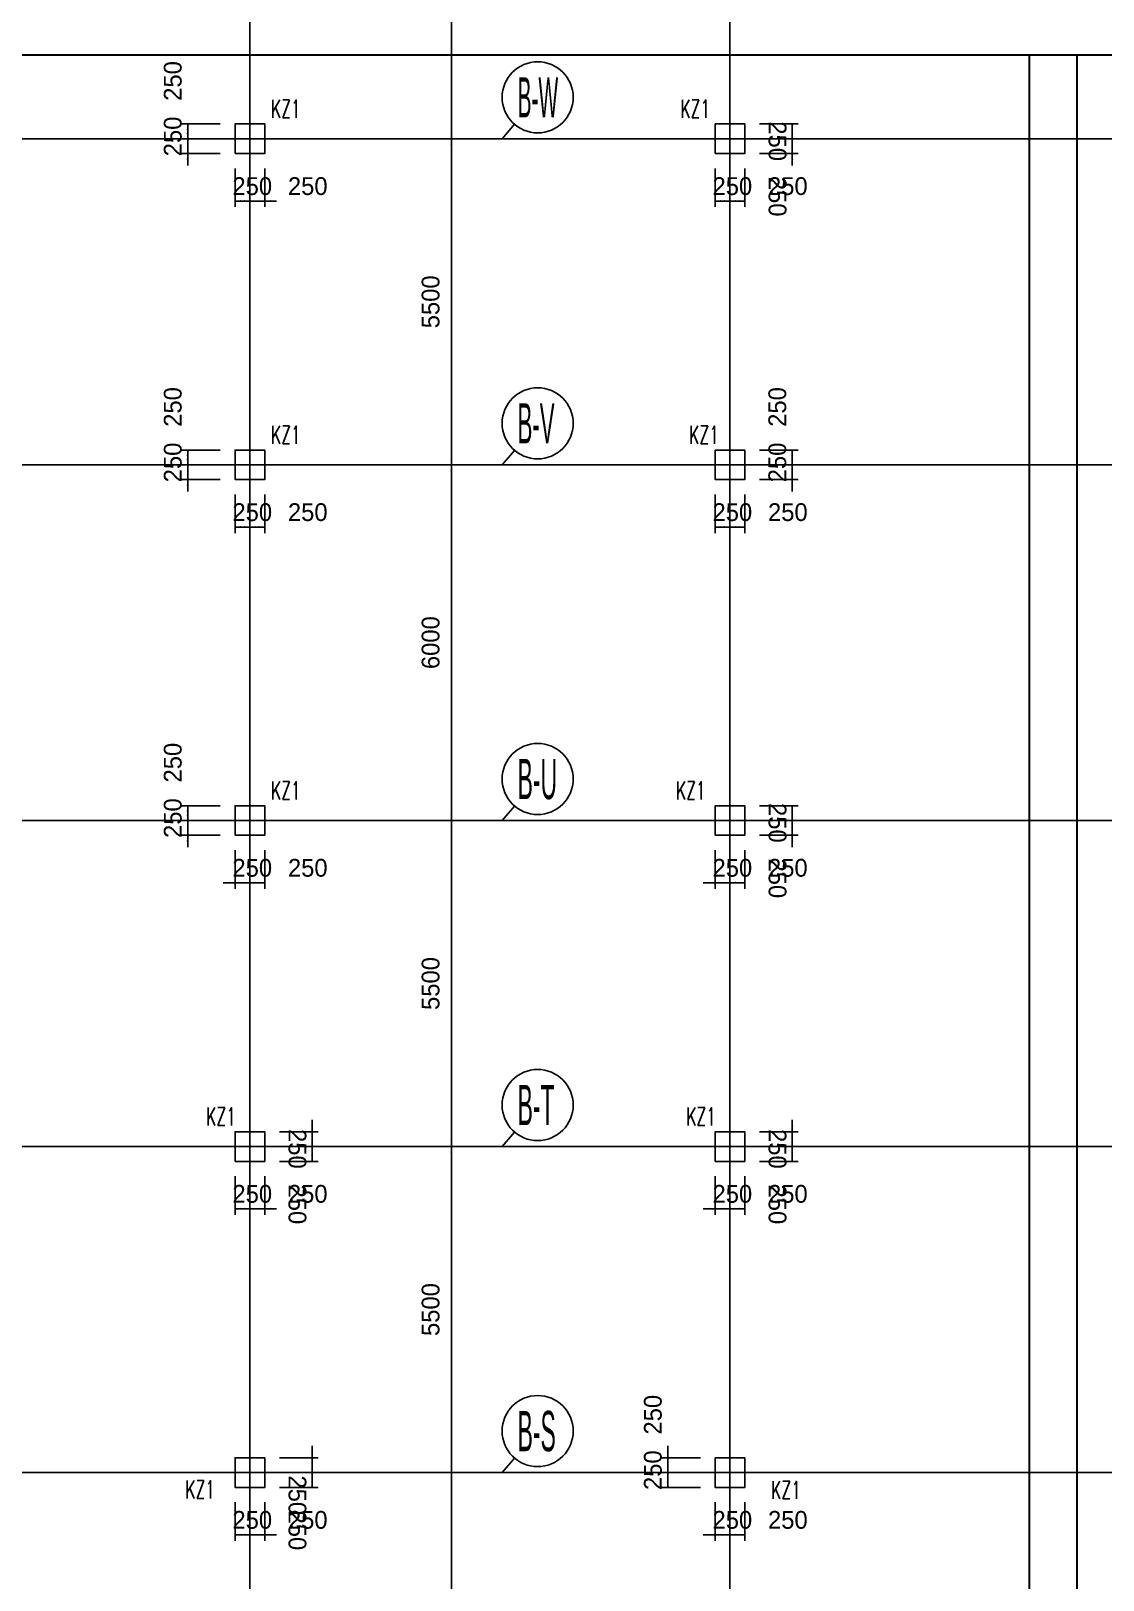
# Model space of a CAD drawing. Extents: x 387171 to 699106, y 11966 to 245688.
# Drawn here: x 559364 to 577452, y 177275 to 203407 of the extents above; entities that cross this region are included whole.
import ezdxf

# ---------------------------------------------------------------- set-up
doc = ezdxf.new("R2010")
doc.units = 0
doc.header["$LTSCALE"] = 100
doc.header["$MEASUREMENT"] = 0
for name, color, linetype in [('COLU', 7, 'Continuous'), ('DIM', 3, 'Continuous'), ('DOTE', 253, 'Continuous'), ('h后浇带', 51, 'Continuous'), ('L-AXIS', 3, 'Continuous'), ('NUM', 7, 'Continuous')]:
    doc.layers.add(name, color=color, linetype=linetype)
doc.styles.add('hztxt', font='hztxt')
doc.styles.get("Standard").update_dxf_attribs({"font": 'standard'})
doc.dimstyles.get("Standard").update_dxf_attribs({"dimtxt": 300, "dimasz": 100, "dimexe": 100, "dimexo": 250, "dimgap": 100, "dimtad": 0, "dimtoh": 1, "dimdec": 0, "dimdsep": 46, "dimcen": 0.09, "dimclrt": 7, "dimadec": 0, "dimazin": 0, "dimtfac": 1, "dimtdec": 4, "dimtofl": 0, "dimtmove": 0, "dimatfit": 3, "dimfxl": 1, "dimtolj": 1, "dimtzin": 0, "dimarcsym": 0})

# ---------------------------------------------------------------- blocks, each defined once
blk = doc.blocks.new('*D749')
at = {"layer": 'L-AXIS', "color": 0, "linetype": 'ByBlock', "lineweight": -2}
for p, q in [((565446, 207088), (566558, 207088)), ((566458, 201588), (566458, 207088)), ((565446, 201588), (566558, 201588))]:
    blk.add_line(p, q, dxfattribs=at)
for points in [[(566458, 207088), (566474, 206988), (566441, 206988)], [(566458, 201588), (566441, 201688), (566474, 201688)]]:
    blk.add_solid(points, dxfattribs=at)
at = {"layer": 'L-AXIS', "color": 7, "linetype": 'Continuous', "lineweight": -2, "insert": (566108, 204338), "char_height": 300, "width": 780, "attachment_point": 5, "rotation": 90, "style": 'hztxt'}
blk.add_mtext('5500', dxfattribs=at)
blk = doc.blocks.new('*D410')
at = {"layer": 'L-AXIS', "color": 0, "linetype": 'ByBlock', "lineweight": -2}
for p, q in [((565446, 190088), (566558, 190088)), ((566458, 184588), (566458, 190088)), ((565446, 184588), (566558, 184588))]:
    blk.add_line(p, q, dxfattribs=at)
for points in [[(566458, 190088), (566474, 189988), (566441, 189988)], [(566458, 184588), (566441, 184688), (566474, 184688)]]:
    blk.add_solid(points, dxfattribs=at)
at = {"layer": 'L-AXIS', "color": 7, "linetype": 'Continuous', "lineweight": -2, "insert": (566108, 187338), "char_height": 300, "width": 780, "attachment_point": 5, "rotation": 90, "style": 'hztxt'}
blk.add_mtext('5500', dxfattribs=at)
blk = doc.blocks.new('_AXISO')
blk.add_circle((0, 0), 0.5)
blk = doc.blocks.new('*D652')
at = {"layer": 'L-AXIS', "color": 0, "linetype": 'ByBlock', "lineweight": -2}
for p, q in [((565446, 184588), (566558, 184588)), ((566458, 179088), (566458, 184588)), ((565446, 179088), (566558, 179088))]:
    blk.add_line(p, q, dxfattribs=at)
for points in [[(566458, 184588), (566474, 184488), (566441, 184488)], [(566458, 179088), (566441, 179188), (566474, 179188)]]:
    blk.add_solid(points, dxfattribs=at)
at = {"layer": 'L-AXIS', "color": 7, "linetype": 'Continuous', "lineweight": -2, "insert": (566108, 181838), "char_height": 300, "width": 780, "attachment_point": 5, "rotation": 90, "style": 'hztxt'}
blk.add_mtext('5500', dxfattribs=at)
blk = doc.blocks.new('*D901')
at = {"layer": 'L-AXIS', "color": 0, "linetype": 'ByBlock', "lineweight": -2}
for p, q in [((565446, 179088), (566558, 179088)), ((566458, 173088), (566458, 179088)), ((565446, 173088), (566558, 173088))]:
    blk.add_line(p, q, dxfattribs=at)
for points in [[(566458, 179088), (566474, 178988), (566441, 178988)], [(566458, 173088), (566441, 173188), (566474, 173188)]]:
    blk.add_solid(points, dxfattribs=at)
at = {"layer": 'L-AXIS', "color": 7, "linetype": 'Continuous', "lineweight": -2, "insert": (566108, 176088), "char_height": 300, "width": 770, "attachment_point": 5, "rotation": 90, "style": 'hztxt'}
blk.add_mtext('6000', dxfattribs=at)
blk = doc.blocks.new('*D865')
at = {"layer": 'L-AXIS', "color": 0, "linetype": 'ByBlock', "lineweight": -2}
for p, q in [((565446, 201588), (566558, 201588)), ((566458, 196088), (566458, 201588)), ((565446, 196088), (566558, 196088))]:
    blk.add_line(p, q, dxfattribs=at)
for points in [[(566458, 201588), (566474, 201488), (566441, 201488)], [(566458, 196088), (566441, 196188), (566474, 196188)]]:
    blk.add_solid(points, dxfattribs=at)
at = {"layer": 'L-AXIS', "color": 7, "linetype": 'Continuous', "lineweight": -2, "insert": (566108, 198838), "char_height": 300, "width": 780, "attachment_point": 5, "rotation": 90, "style": 'hztxt'}
blk.add_mtext('5500', dxfattribs=at)
blk = doc.blocks.new('*D1125')
at = {"layer": 'L-AXIS', "color": 0, "linetype": 'ByBlock', "lineweight": -2}
for p, q in [((565446, 196088), (566558, 196088)), ((566458, 190088), (566458, 196088)), ((565446, 190088), (566558, 190088))]:
    blk.add_line(p, q, dxfattribs=at)
for points in [[(566458, 196088), (566474, 195988), (566441, 195988)], [(566458, 190088), (566441, 190188), (566474, 190188)]]:
    blk.add_solid(points, dxfattribs=at)
at = {"layer": 'L-AXIS', "color": 7, "linetype": 'Continuous', "lineweight": -2, "insert": (566108, 193088), "char_height": 300, "width": 770, "attachment_point": 5, "rotation": 90, "style": 'hztxt'}
blk.add_mtext('6000', dxfattribs=at)
blk = doc.blocks.new('*D3153')
at = {"layer": 'DIM', "color": 0, "linetype": 'ByBlock', "lineweight": -2}
for p, q in [((562558, 201838), (561908, 201838)), ((562008, 201838), (562008, 201588)), ((562558, 201588), (561908, 201588))]:
    blk.add_line(p, q, dxfattribs=at)
for points in [[(562008, 201838), (562025, 201738), (561991, 201738)], [(562008, 201588), (561991, 201688), (562025, 201688)]]:
    blk.add_solid(points, dxfattribs=at)
at = {"layer": 'DIM', "color": 7, "linetype": 'Continuous', "lineweight": -2, "insert": (561758, 202564), "char_height": 300, "width": 566.67, "attachment_point": 5, "rotation": 90, "style": 'hztxt'}
blk.add_mtext('250', dxfattribs=at)
blk = doc.blocks.new('*D3350')
at = {"layer": 'DIM', "color": 0, "linetype": 'ByBlock', "lineweight": -2}
for p, q in [((562008, 201788), (562008, 201138)), ((562558, 201588), (561908, 201588)), ((562558, 201338), (561908, 201338))]:
    blk.add_line(p, q, dxfattribs=at)
for points in [[(562008, 201588), (561991, 201688), (562025, 201688)], [(562008, 201338), (562025, 201238), (561991, 201238)]]:
    blk.add_solid(points, dxfattribs=at)
at = {"layer": 'DIM', "color": 7, "linetype": 'Continuous', "lineweight": -2, "insert": (561758, 201628), "char_height": 300, "width": 566.67, "attachment_point": 5, "rotation": 90, "style": 'hztxt'}
blk.add_mtext('250', dxfattribs=at)
blk = doc.blocks.new('*D3329')
at = {"layer": 'DIM', "color": 0, "linetype": 'ByBlock', "lineweight": -2}
for p, q in [((562808, 201088), (562808, 200438)), ((563058, 201088), (563058, 200438)), ((562808, 200538), (563058, 200538))]:
    blk.add_line(p, q, dxfattribs=at)
for points in [[(562808, 200538), (562908, 200555), (562908, 200521)], [(563058, 200538), (562958, 200521), (562958, 200555)]]:
    blk.add_solid(points, dxfattribs=at)
at = {"layer": 'DIM', "color": 7, "linetype": 'Continuous', "lineweight": -2, "insert": (563098, 200788), "char_height": 300, "width": 566.67, "attachment_point": 5, "style": 'hztxt'}
blk.add_mtext('250', dxfattribs=at)
blk = doc.blocks.new('*D1378')
at = {"layer": 'DIM', "color": 0, "linetype": 'ByBlock', "lineweight": -2}
for p, q in [((563058, 201088), (563058, 200438)), ((563308, 201088), (563308, 200438)), ((562858, 200538), (563508, 200538))]:
    blk.add_line(p, q, dxfattribs=at)
for points in [[(563058, 200538), (562958, 200521), (562958, 200555)], [(563308, 200538), (563408, 200555), (563408, 200521)]]:
    blk.add_solid(points, dxfattribs=at)
at = {"layer": 'DIM', "color": 7, "linetype": 'Continuous', "lineweight": -2, "insert": (564034, 200788), "char_height": 300, "width": 566.67, "attachment_point": 5, "style": 'hztxt'}
blk.add_mtext('250', dxfattribs=at)
blk = doc.blocks.new('*D3854')
at = {"layer": 'DIM', "color": 0, "linetype": 'ByBlock', "lineweight": -2}
for p, q in [((570908, 201088), (570908, 200438)), ((571158, 201088), (571158, 200438)), ((570908, 200538), (571158, 200538))]:
    blk.add_line(p, q, dxfattribs=at)
for points in [[(570908, 200538), (571008, 200555), (571008, 200521)], [(571158, 200538), (571058, 200521), (571058, 200555)]]:
    blk.add_solid(points, dxfattribs=at)
at = {"layer": 'DIM', "color": 7, "linetype": 'Continuous', "lineweight": -2, "insert": (571198, 200788), "char_height": 300, "width": 566.67, "attachment_point": 5, "style": 'hztxt'}
blk.add_mtext('250', dxfattribs=at)
blk = doc.blocks.new('*D4096')
at = {"layer": 'DIM', "color": 0, "linetype": 'ByBlock', "lineweight": -2}
for p, q in [((571158, 201088), (571158, 200438)), ((571408, 201088), (571408, 200438)), ((571158, 200538), (571408, 200538))]:
    blk.add_line(p, q, dxfattribs=at)
for points in [[(571158, 200538), (571258, 200555), (571258, 200521)], [(571408, 200538), (571308, 200521), (571308, 200555)]]:
    blk.add_solid(points, dxfattribs=at)
at = {"layer": 'DIM', "color": 7, "linetype": 'Continuous', "lineweight": -2, "insert": (572134, 200788), "char_height": 300, "width": 566.67, "attachment_point": 5, "style": 'hztxt'}
blk.add_mtext('250', dxfattribs=at)
blk = doc.blocks.new('*D4307')
at = {"layer": 'DIM', "color": 0, "linetype": 'ByBlock', "lineweight": -2}
for p, q in [((572208, 201138), (572208, 201788)), ((571658, 201588), (572308, 201588)), ((571658, 201338), (572308, 201338))]:
    blk.add_line(p, q, dxfattribs=at)
for points in [[(572208, 201588), (572191, 201688), (572225, 201688)], [(572208, 201338), (572225, 201238), (572191, 201238)]]:
    blk.add_solid(points, dxfattribs=at)
at = {"layer": 'DIM', "color": 7, "linetype": 'Continuous', "lineweight": -2, "insert": (571958, 200612), "char_height": 300, "width": 566.67, "attachment_point": 5, "rotation": 270, "style": 'hztxt'}
blk.add_mtext('250', dxfattribs=at)
blk = doc.blocks.new('*D4282')
at = {"layer": 'DIM', "color": 0, "linetype": 'ByBlock', "lineweight": -2}
for p, q in [((571658, 201838), (572308, 201838)), ((572208, 201588), (572208, 201838)), ((571658, 201588), (572308, 201588))]:
    blk.add_line(p, q, dxfattribs=at)
for points in [[(572208, 201838), (572225, 201738), (572191, 201738)], [(572208, 201588), (572191, 201688), (572225, 201688)]]:
    blk.add_solid(points, dxfattribs=at)
at = {"layer": 'DIM', "color": 7, "linetype": 'Continuous', "lineweight": -2, "insert": (571958, 201548), "char_height": 300, "width": 566.67, "attachment_point": 5, "rotation": 270, "style": 'hztxt'}
blk.add_mtext('250', dxfattribs=at)
blk = doc.blocks.new('*D4078')
at = {"layer": 'DIM', "color": 0, "linetype": 'ByBlock', "lineweight": -2}
for p, q in [((562558, 196338), (561908, 196338)), ((562008, 196338), (562008, 196088)), ((562558, 196088), (561908, 196088))]:
    blk.add_line(p, q, dxfattribs=at)
for points in [[(562008, 196338), (562025, 196238), (561991, 196238)], [(562008, 196088), (561991, 196188), (562025, 196188)]]:
    blk.add_solid(points, dxfattribs=at)
at = {"layer": 'DIM', "color": 7, "linetype": 'Continuous', "lineweight": -2, "insert": (561758, 197064), "char_height": 300, "width": 566.67, "attachment_point": 5, "rotation": 90, "style": 'hztxt'}
blk.add_mtext('250', dxfattribs=at)
blk = doc.blocks.new('*D4323')
at = {"layer": 'DIM', "color": 0, "linetype": 'ByBlock', "lineweight": -2}
for p, q in [((562008, 196288), (562008, 195638)), ((562558, 196088), (561908, 196088)), ((562558, 195838), (561908, 195838))]:
    blk.add_line(p, q, dxfattribs=at)
for points in [[(562008, 196088), (561991, 196188), (562025, 196188)], [(562008, 195838), (562025, 195738), (561991, 195738)]]:
    blk.add_solid(points, dxfattribs=at)
at = {"layer": 'DIM', "color": 7, "linetype": 'Continuous', "lineweight": -2, "insert": (561758, 196128), "char_height": 300, "width": 566.67, "attachment_point": 5, "rotation": 90, "style": 'hztxt'}
blk.add_mtext('250', dxfattribs=at)
blk = doc.blocks.new('*D4272')
at = {"layer": 'DIM', "color": 0, "linetype": 'ByBlock', "lineweight": -2}
for p, q in [((562808, 195588), (562808, 194938)), ((563058, 195588), (563058, 194938)), ((562808, 195038), (563058, 195038))]:
    blk.add_line(p, q, dxfattribs=at)
for points in [[(562808, 195038), (562908, 195055), (562908, 195021)], [(563058, 195038), (562958, 195021), (562958, 195055)]]:
    blk.add_solid(points, dxfattribs=at)
at = {"layer": 'DIM', "color": 7, "linetype": 'Continuous', "lineweight": -2, "insert": (563098, 195288), "char_height": 300, "width": 566.67, "attachment_point": 5, "style": 'hztxt'}
blk.add_mtext('250', dxfattribs=at)
blk = doc.blocks.new('*D125')
at = {"layer": 'DIM', "color": 0, "linetype": 'ByBlock', "lineweight": -2}
for p, q in [((563058, 195588), (563058, 194938)), ((563308, 195588), (563308, 194938)), ((563058, 195038), (563308, 195038))]:
    blk.add_line(p, q, dxfattribs=at)
for points in [[(563058, 195038), (563158, 195055), (563158, 195021)], [(563308, 195038), (563208, 195021), (563208, 195055)]]:
    blk.add_solid(points, dxfattribs=at)
at = {"layer": 'DIM', "color": 7, "linetype": 'Continuous', "lineweight": -2, "insert": (564034, 195288), "char_height": 300, "width": 566.67, "attachment_point": 5, "style": 'hztxt'}
blk.add_mtext('250', dxfattribs=at)
blk = doc.blocks.new('*D2598')
at = {"layer": 'DIM', "color": 0, "linetype": 'ByBlock', "lineweight": -2}
for p, q in [((570908, 195588), (570908, 194938)), ((571158, 195588), (571158, 194938)), ((570908, 195038), (571158, 195038))]:
    blk.add_line(p, q, dxfattribs=at)
for points in [[(570908, 195038), (571008, 195055), (571008, 195021)], [(571158, 195038), (571058, 195021), (571058, 195055)]]:
    blk.add_solid(points, dxfattribs=at)
at = {"layer": 'DIM', "color": 7, "linetype": 'Continuous', "lineweight": -2, "insert": (571198, 195288), "char_height": 300, "width": 566.67, "attachment_point": 5, "style": 'hztxt'}
blk.add_mtext('250', dxfattribs=at)
blk = doc.blocks.new('*D3113')
at = {"layer": 'DIM', "color": 0, "linetype": 'ByBlock', "lineweight": -2}
for p, q in [((571158, 195588), (571158, 194938)), ((571408, 195588), (571408, 194938)), ((571158, 195038), (571408, 195038))]:
    blk.add_line(p, q, dxfattribs=at)
for points in [[(571158, 195038), (571258, 195055), (571258, 195021)], [(571408, 195038), (571308, 195021), (571308, 195055)]]:
    blk.add_solid(points, dxfattribs=at)
at = {"layer": 'DIM', "color": 7, "linetype": 'Continuous', "lineweight": -2, "insert": (572134, 195288), "char_height": 300, "width": 566.67, "attachment_point": 5, "style": 'hztxt'}
blk.add_mtext('250', dxfattribs=at)
blk = doc.blocks.new('*D3309')
at = {"layer": 'DIM', "color": 0, "linetype": 'ByBlock', "lineweight": -2}
for p, q in [((572208, 195638), (572208, 196288)), ((571658, 196088), (572308, 196088)), ((571658, 195838), (572308, 195838))]:
    blk.add_line(p, q, dxfattribs=at)
for points in [[(572208, 196088), (572191, 196188), (572225, 196188)], [(572208, 195838), (572225, 195738), (572191, 195738)]]:
    blk.add_solid(points, dxfattribs=at)
at = {"layer": 'DIM', "color": 7, "linetype": 'Continuous', "lineweight": -2, "insert": (571958, 196128), "char_height": 300, "width": 566.67, "attachment_point": 5, "rotation": 90, "style": 'hztxt'}
blk.add_mtext('250', dxfattribs=at)
blk = doc.blocks.new('*D3541')
at = {"layer": 'DIM', "color": 0, "linetype": 'ByBlock', "lineweight": -2}
for p, q in [((571658, 196338), (572308, 196338)), ((572208, 196088), (572208, 196338)), ((571658, 196088), (572308, 196088))]:
    blk.add_line(p, q, dxfattribs=at)
for points in [[(572208, 196338), (572225, 196238), (572191, 196238)], [(572208, 196088), (572191, 196188), (572225, 196188)]]:
    blk.add_solid(points, dxfattribs=at)
at = {"layer": 'DIM', "color": 7, "linetype": 'Continuous', "lineweight": -2, "insert": (571958, 197064), "char_height": 300, "width": 566.67, "attachment_point": 5, "rotation": 90, "style": 'hztxt'}
blk.add_mtext('250', dxfattribs=at)
blk = doc.blocks.new('*D3103')
at = {"layer": 'DIM', "color": 0, "linetype": 'ByBlock', "lineweight": -2}
for p, q in [((562558, 190338), (561908, 190338)), ((562008, 190338), (562008, 190088)), ((562558, 190088), (561908, 190088))]:
    blk.add_line(p, q, dxfattribs=at)
for points in [[(562008, 190338), (562025, 190238), (561991, 190238)], [(562008, 190088), (561991, 190188), (562025, 190188)]]:
    blk.add_solid(points, dxfattribs=at)
at = {"layer": 'DIM', "color": 7, "linetype": 'Continuous', "lineweight": -2, "insert": (561758, 191064), "char_height": 300, "width": 566.67, "attachment_point": 5, "rotation": 90, "style": 'hztxt'}
blk.add_mtext('250', dxfattribs=at)
blk = doc.blocks.new('*D3322')
at = {"layer": 'DIM', "color": 0, "linetype": 'ByBlock', "lineweight": -2}
for p, q in [((562008, 190288), (562008, 189638)), ((562558, 190088), (561908, 190088)), ((562558, 189838), (561908, 189838))]:
    blk.add_line(p, q, dxfattribs=at)
for points in [[(562008, 190088), (561991, 190188), (562025, 190188)], [(562008, 189838), (562025, 189738), (561991, 189738)]]:
    blk.add_solid(points, dxfattribs=at)
at = {"layer": 'DIM', "color": 7, "linetype": 'Continuous', "lineweight": -2, "insert": (561758, 190128), "char_height": 300, "width": 566.67, "attachment_point": 5, "rotation": 90, "style": 'hztxt'}
blk.add_mtext('250', dxfattribs=at)
blk = doc.blocks.new('*D3531')
at = {"layer": 'DIM', "color": 0, "linetype": 'ByBlock', "lineweight": -2}
for p, q in [((562808, 189588), (562808, 188938)), ((563058, 189588), (563058, 188938)), ((562608, 189038), (563258, 189038))]:
    blk.add_line(p, q, dxfattribs=at)
for points in [[(562808, 189038), (562708, 189021), (562708, 189055)], [(563058, 189038), (563158, 189055), (563158, 189021)]]:
    blk.add_solid(points, dxfattribs=at)
at = {"layer": 'DIM', "color": 7, "linetype": 'Continuous', "lineweight": -2, "insert": (563098, 189288), "char_height": 300, "width": 566.67, "attachment_point": 5, "style": 'hztxt'}
blk.add_mtext('250', dxfattribs=at)
blk = doc.blocks.new('*D1611')
at = {"layer": 'DIM', "color": 0, "linetype": 'ByBlock', "lineweight": -2}
for p, q in [((563058, 189588), (563058, 188938)), ((563308, 189588), (563308, 188938)), ((563058, 189038), (563308, 189038))]:
    blk.add_line(p, q, dxfattribs=at)
for points in [[(563058, 189038), (563158, 189055), (563158, 189021)], [(563308, 189038), (563208, 189021), (563208, 189055)]]:
    blk.add_solid(points, dxfattribs=at)
at = {"layer": 'DIM', "color": 7, "linetype": 'Continuous', "lineweight": -2, "insert": (564034, 189288), "char_height": 300, "width": 566.67, "attachment_point": 5, "style": 'hztxt'}
blk.add_mtext('250', dxfattribs=at)
blk = doc.blocks.new('*D1532')
at = {"layer": 'DIM', "color": 0, "linetype": 'ByBlock', "lineweight": -2}
for p, q in [((570908, 189588), (570908, 188938)), ((571158, 189588), (571158, 188938)), ((570708, 189038), (571358, 189038))]:
    blk.add_line(p, q, dxfattribs=at)
for points in [[(570908, 189038), (570808, 189021), (570808, 189055)], [(571158, 189038), (571258, 189055), (571258, 189021)]]:
    blk.add_solid(points, dxfattribs=at)
at = {"layer": 'DIM', "color": 7, "linetype": 'Continuous', "lineweight": -2, "insert": (571198, 189288), "char_height": 300, "width": 566.67, "attachment_point": 5, "style": 'hztxt'}
blk.add_mtext('250', dxfattribs=at)
blk = doc.blocks.new('*D1808')
at = {"layer": 'DIM', "color": 0, "linetype": 'ByBlock', "lineweight": -2}
for p, q in [((571158, 189588), (571158, 188938)), ((571408, 189588), (571408, 188938)), ((571158, 189038), (571408, 189038))]:
    blk.add_line(p, q, dxfattribs=at)
for points in [[(571158, 189038), (571258, 189055), (571258, 189021)], [(571408, 189038), (571308, 189021), (571308, 189055)]]:
    blk.add_solid(points, dxfattribs=at)
at = {"layer": 'DIM', "color": 7, "linetype": 'Continuous', "lineweight": -2, "insert": (572134, 189288), "char_height": 300, "width": 566.67, "attachment_point": 5, "style": 'hztxt'}
blk.add_mtext('250', dxfattribs=at)
blk = doc.blocks.new('*D2034')
at = {"layer": 'DIM', "color": 0, "linetype": 'ByBlock', "lineweight": -2}
for p, q in [((572208, 189638), (572208, 190288)), ((571658, 190088), (572308, 190088)), ((571658, 189838), (572308, 189838))]:
    blk.add_line(p, q, dxfattribs=at)
for points in [[(572208, 190088), (572191, 190188), (572225, 190188)], [(572208, 189838), (572225, 189738), (572191, 189738)]]:
    blk.add_solid(points, dxfattribs=at)
at = {"layer": 'DIM', "color": 7, "linetype": 'Continuous', "lineweight": -2, "insert": (571958, 189112), "char_height": 300, "width": 566.67, "attachment_point": 5, "rotation": 270, "style": 'hztxt'}
blk.add_mtext('250', dxfattribs=at)
blk = doc.blocks.new('*D2539')
at = {"layer": 'DIM', "color": 0, "linetype": 'ByBlock', "lineweight": -2}
for p, q in [((571658, 190338), (572308, 190338)), ((572208, 190088), (572208, 190338)), ((571658, 190088), (572308, 190088))]:
    blk.add_line(p, q, dxfattribs=at)
for points in [[(572208, 190338), (572225, 190238), (572191, 190238)], [(572208, 190088), (572191, 190188), (572225, 190188)]]:
    blk.add_solid(points, dxfattribs=at)
at = {"layer": 'DIM', "color": 7, "linetype": 'Continuous', "lineweight": -2, "insert": (571958, 190048), "char_height": 300, "width": 566.67, "attachment_point": 5, "rotation": 270, "style": 'hztxt'}
blk.add_mtext('250', dxfattribs=at)
blk = doc.blocks.new('*D1793')
at = {"layer": 'DIM', "color": 0, "linetype": 'ByBlock', "lineweight": -2}
for p, q in [((562808, 184088), (562808, 183438)), ((563058, 184088), (563058, 183438)), ((562808, 183538), (563058, 183538))]:
    blk.add_line(p, q, dxfattribs=at)
for points in [[(562808, 183538), (562908, 183555), (562908, 183521)], [(563058, 183538), (562958, 183521), (562958, 183555)]]:
    blk.add_solid(points, dxfattribs=at)
at = {"layer": 'DIM', "color": 7, "linetype": 'Continuous', "lineweight": -2, "insert": (563098, 183788), "char_height": 300, "width": 566.67, "attachment_point": 5, "style": 'hztxt'}
blk.add_mtext('250', dxfattribs=at)
blk = doc.blocks.new('*D2050')
at = {"layer": 'DIM', "color": 0, "linetype": 'ByBlock', "lineweight": -2}
for p, q in [((563058, 184088), (563058, 183438)), ((563308, 184088), (563308, 183438)), ((562858, 183538), (563508, 183538))]:
    blk.add_line(p, q, dxfattribs=at)
for points in [[(563058, 183538), (562958, 183521), (562958, 183555)], [(563308, 183538), (563408, 183555), (563408, 183521)]]:
    blk.add_solid(points, dxfattribs=at)
at = {"layer": 'DIM', "color": 7, "linetype": 'Continuous', "lineweight": -2, "insert": (564034, 183788), "char_height": 300, "width": 566.67, "attachment_point": 5, "style": 'hztxt'}
blk.add_mtext('250', dxfattribs=at)
blk = doc.blocks.new('*D2516')
at = {"layer": 'DIM', "color": 0, "linetype": 'ByBlock', "lineweight": -2}
for p, q in [((563558, 184588), (564208, 184588)), ((564108, 184338), (564108, 184588)), ((563558, 184338), (564208, 184338))]:
    blk.add_line(p, q, dxfattribs=at)
for points in [[(564108, 184588), (564125, 184488), (564091, 184488)], [(564108, 184338), (564091, 184438), (564125, 184438)]]:
    blk.add_solid(points, dxfattribs=at)
at = {"layer": 'DIM', "color": 7, "linetype": 'Continuous', "lineweight": -2, "insert": (563858, 183612), "char_height": 300, "width": 566.67, "attachment_point": 5, "rotation": 270, "style": 'hztxt'}
blk.add_mtext('250', dxfattribs=at)
blk = doc.blocks.new('*D508')
at = {"layer": 'DIM', "color": 0, "linetype": 'ByBlock', "lineweight": -2}
for p, q in [((564108, 184388), (564108, 185038)), ((563558, 184838), (564208, 184838)), ((563558, 184588), (564208, 184588))]:
    blk.add_line(p, q, dxfattribs=at)
for points in [[(564108, 184838), (564091, 184938), (564125, 184938)], [(564108, 184588), (564125, 184488), (564091, 184488)]]:
    blk.add_solid(points, dxfattribs=at)
at = {"layer": 'DIM', "color": 7, "linetype": 'Continuous', "lineweight": -2, "insert": (563858, 184548), "char_height": 300, "width": 566.67, "attachment_point": 5, "rotation": 270, "style": 'hztxt'}
blk.add_mtext('250', dxfattribs=at)
blk = doc.blocks.new('*D735')
at = {"layer": 'DIM', "color": 0, "linetype": 'ByBlock', "lineweight": -2}
for p, q in [((570908, 184088), (570908, 183438)), ((571158, 184088), (571158, 183438)), ((570708, 183538), (571358, 183538))]:
    blk.add_line(p, q, dxfattribs=at)
for points in [[(570908, 183538), (570808, 183521), (570808, 183555)], [(571158, 183538), (571258, 183555), (571258, 183521)]]:
    blk.add_solid(points, dxfattribs=at)
at = {"layer": 'DIM', "color": 7, "linetype": 'Continuous', "lineweight": -2, "insert": (571198, 183788), "char_height": 300, "width": 566.67, "attachment_point": 5, "style": 'hztxt'}
blk.add_mtext('250', dxfattribs=at)
blk = doc.blocks.new('*D717')
at = {"layer": 'DIM', "color": 0, "linetype": 'ByBlock', "lineweight": -2}
for p, q in [((571158, 184088), (571158, 183438)), ((571408, 184088), (571408, 183438)), ((571158, 183538), (571408, 183538))]:
    blk.add_line(p, q, dxfattribs=at)
for points in [[(571158, 183538), (571258, 183555), (571258, 183521)], [(571408, 183538), (571308, 183521), (571308, 183555)]]:
    blk.add_solid(points, dxfattribs=at)
at = {"layer": 'DIM', "color": 7, "linetype": 'Continuous', "lineweight": -2, "insert": (572134, 183788), "char_height": 300, "width": 566.67, "attachment_point": 5, "style": 'hztxt'}
blk.add_mtext('250', dxfattribs=at)
blk = doc.blocks.new('*D943')
at = {"layer": 'DIM', "color": 0, "linetype": 'ByBlock', "lineweight": -2}
for p, q in [((571658, 184588), (572308, 184588)), ((572208, 184338), (572208, 184588)), ((571658, 184338), (572308, 184338))]:
    blk.add_line(p, q, dxfattribs=at)
for points in [[(572208, 184588), (572225, 184488), (572191, 184488)], [(572208, 184338), (572191, 184438), (572225, 184438)]]:
    blk.add_solid(points, dxfattribs=at)
at = {"layer": 'DIM', "color": 7, "linetype": 'Continuous', "lineweight": -2, "insert": (571958, 183612), "char_height": 300, "width": 566.67, "attachment_point": 5, "rotation": 270, "style": 'hztxt'}
blk.add_mtext('250', dxfattribs=at)
blk = doc.blocks.new('*D1204')
at = {"layer": 'DIM', "color": 0, "linetype": 'ByBlock', "lineweight": -2}
for p, q in [((572208, 184388), (572208, 185038)), ((571658, 184838), (572308, 184838)), ((571658, 184588), (572308, 184588))]:
    blk.add_line(p, q, dxfattribs=at)
for points in [[(572208, 184838), (572191, 184938), (572225, 184938)], [(572208, 184588), (572225, 184488), (572191, 184488)]]:
    blk.add_solid(points, dxfattribs=at)
at = {"layer": 'DIM', "color": 7, "linetype": 'Continuous', "lineweight": -2, "insert": (571958, 184548), "char_height": 300, "width": 566.67, "attachment_point": 5, "rotation": 270, "style": 'hztxt'}
blk.add_mtext('250', dxfattribs=at)
blk = doc.blocks.new('*D1283')
at = {"layer": 'DIM', "color": 0, "linetype": 'ByBlock', "lineweight": -2}
for p, q in [((562808, 178588), (562808, 177938)), ((563058, 178588), (563058, 177938)), ((562808, 178038), (563058, 178038))]:
    blk.add_line(p, q, dxfattribs=at)
for points in [[(562808, 178038), (562908, 178055), (562908, 178021)], [(563058, 178038), (562958, 178021), (562958, 178055)]]:
    blk.add_solid(points, dxfattribs=at)
at = {"layer": 'DIM', "color": 7, "linetype": 'Continuous', "lineweight": -2, "insert": (563098, 178288), "char_height": 300, "width": 566.67, "attachment_point": 5, "style": 'hztxt'}
blk.add_mtext('250', dxfattribs=at)
blk = doc.blocks.new('*D3692')
at = {"layer": 'DIM', "color": 0, "linetype": 'ByBlock', "lineweight": -2}
for p, q in [((563058, 178588), (563058, 177938)), ((563308, 178588), (563308, 177938)), ((562858, 178038), (563508, 178038))]:
    blk.add_line(p, q, dxfattribs=at)
for points in [[(563058, 178038), (562958, 178021), (562958, 178055)], [(563308, 178038), (563408, 178055), (563408, 178021)]]:
    blk.add_solid(points, dxfattribs=at)
at = {"layer": 'DIM', "color": 7, "linetype": 'Continuous', "lineweight": -2, "insert": (564034, 178288), "char_height": 300, "width": 566.67, "attachment_point": 5, "style": 'hztxt'}
blk.add_mtext('250', dxfattribs=at)
blk = doc.blocks.new('*D4141')
at = {"layer": 'DIM', "color": 0, "linetype": 'ByBlock', "lineweight": -2}
for p, q in [((563558, 179088), (564208, 179088)), ((564108, 178838), (564108, 179088)), ((563558, 178838), (564208, 178838))]:
    blk.add_line(p, q, dxfattribs=at)
for points in [[(564108, 179088), (564125, 178988), (564091, 178988)], [(564108, 178838), (564091, 178938), (564125, 178938)]]:
    blk.add_solid(points, dxfattribs=at)
at = {"layer": 'DIM', "color": 7, "linetype": 'Continuous', "lineweight": -2, "insert": (563858, 178112), "char_height": 300, "width": 566.67, "attachment_point": 5, "rotation": 270, "style": 'hztxt'}
blk.add_mtext('250', dxfattribs=at)
blk = doc.blocks.new('*D10')
at = {"layer": 'DIM', "color": 0, "linetype": 'ByBlock', "lineweight": -2}
for p, q in [((564108, 178888), (564108, 179538)), ((563558, 179338), (564208, 179338)), ((563558, 179088), (564208, 179088))]:
    blk.add_line(p, q, dxfattribs=at)
for points in [[(564108, 179338), (564091, 179438), (564125, 179438)], [(564108, 179088), (564125, 178988), (564091, 178988)]]:
    blk.add_solid(points, dxfattribs=at)
at = {"layer": 'DIM', "color": 7, "linetype": 'Continuous', "lineweight": -2, "insert": (563858, 178705), "char_height": 300, "width": 566.67, "attachment_point": 5, "rotation": 270, "style": 'hztxt'}
blk.add_mtext('250', dxfattribs=at)
blk = doc.blocks.new('*D239')
at = {"layer": 'DIM', "color": 0, "linetype": 'ByBlock', "lineweight": -2}
for p, q in [((570108, 179538), (570108, 178888)), ((570658, 179338), (570008, 179338)), ((570658, 179088), (570008, 179088))]:
    blk.add_line(p, q, dxfattribs=at)
for points in [[(570108, 179338), (570091, 179438), (570125, 179438)], [(570108, 179088), (570125, 178988), (570091, 178988)]]:
    blk.add_solid(points, dxfattribs=at)
at = {"layer": 'DIM', "color": 7, "linetype": 'Continuous', "lineweight": -2, "insert": (569858, 180064), "char_height": 300, "width": 566.67, "attachment_point": 5, "rotation": 90, "style": 'hztxt'}
blk.add_mtext('250', dxfattribs=at)
blk = doc.blocks.new('*D207')
at = {"layer": 'DIM', "color": 0, "linetype": 'ByBlock', "lineweight": -2}
for p, q in [((570658, 179088), (570008, 179088)), ((570108, 179088), (570108, 178838)), ((570658, 178838), (570008, 178838))]:
    blk.add_line(p, q, dxfattribs=at)
for points in [[(570108, 179088), (570125, 178988), (570091, 178988)], [(570108, 178838), (570091, 178938), (570125, 178938)]]:
    blk.add_solid(points, dxfattribs=at)
at = {"layer": 'DIM', "color": 7, "linetype": 'Continuous', "lineweight": -2, "insert": (569858, 179128), "char_height": 300, "width": 566.67, "attachment_point": 5, "rotation": 90, "style": 'hztxt'}
blk.add_mtext('250', dxfattribs=at)
blk = doc.blocks.new('*D2678')
at = {"layer": 'DIM', "color": 0, "linetype": 'ByBlock', "lineweight": -2}
for p, q in [((570908, 178588), (570908, 177938)), ((571158, 178588), (571158, 177938)), ((570708, 178038), (571358, 178038))]:
    blk.add_line(p, q, dxfattribs=at)
for points in [[(570908, 178038), (570808, 178021), (570808, 178055)], [(571158, 178038), (571258, 178055), (571258, 178021)]]:
    blk.add_solid(points, dxfattribs=at)
at = {"layer": 'DIM', "color": 7, "linetype": 'Continuous', "lineweight": -2, "insert": (571198, 178288), "char_height": 300, "width": 566.67, "attachment_point": 5, "style": 'hztxt'}
blk.add_mtext('250', dxfattribs=at)
blk = doc.blocks.new('*D2916')
at = {"layer": 'DIM', "color": 0, "linetype": 'ByBlock', "lineweight": -2}
for p, q in [((571158, 178588), (571158, 177938)), ((571408, 178588), (571408, 177938)), ((571158, 178038), (571408, 178038))]:
    blk.add_line(p, q, dxfattribs=at)
for points in [[(571158, 178038), (571258, 178055), (571258, 178021)], [(571408, 178038), (571308, 178021), (571308, 178055)]]:
    blk.add_solid(points, dxfattribs=at)
at = {"layer": 'DIM', "color": 7, "linetype": 'Continuous', "lineweight": -2, "insert": (572134, 178288), "char_height": 300, "width": 566.67, "attachment_point": 5, "style": 'hztxt'}
blk.add_mtext('250', dxfattribs=at)
blk = doc.blocks.new('后浇带现场')
at = {"color": 6, "lineweight": 30}
for points in [[(714656, 762040), (714656, 738930), (710056, 738930), (710056, 730049), (775507, 730049), (775507, 772730)], [(760007, 730049), (760007, 673430), (717757, 673430), (717757, 730049)], [(759207, 730049), (759207, 674230), (718557, 674230), (718557, 730049)]]:
    blk.add_lwpolyline(points, dxfattribs=at)
at = {"layer": 'h后浇带', "color": 1}
for p, q in [((759207, 651530), (759207, 730049)), ((760007, 730049), (760007, 651530))]:
    blk.add_line(p, q, dxfattribs=at)

msp = doc.modelspace()

# ---------------------------------------------------------------- linework, layer by layer
at = {"layer": 'COLU'}
for points in [[(562808.1, 201337.9), (563308.1, 201337.9), (563308.1, 201837.9), (562808.1, 201837.9)], [(570908.1, 201337.9), (571408.1, 201337.9), (571408.1, 201837.9), (570908.1, 201837.9)], [(562808.1, 195837.9), (563308.1, 195837.9), (563308.1, 196337.9), (562808.1, 196337.9)], [(570908.1, 195837.9), (571408.1, 195837.9), (571408.1, 196337.9), (570908.1, 196337.9)], [(562808.1, 189837.9), (563308.1, 189837.9), (563308.1, 190337.9), (562808.1, 190337.9)], [(570908.1, 189837.9), (571408.1, 189837.9), (571408.1, 190337.9), (570908.1, 190337.9)], [(562808.1, 184337.9), (563308.1, 184337.9), (563308.1, 184837.9), (562808.1, 184837.9)], [(570908.1, 184337.9), (571408.1, 184337.9), (571408.1, 184837.9), (570908.1, 184837.9)], [(562808.1, 178837.9), (563308.1, 178837.9), (563308.1, 179337.9), (562808.1, 179337.9)], [(570908.1, 178837.9), (571408.1, 178837.9), (571408.1, 179337.9), (570908.1, 179337.9)]]:
    msp.add_lwpolyline(points, close=True, dxfattribs=at)
at = {"layer": 'DOTE'}
for p, q in [((571158.1, 213087.9), (571158.1, 94087.9)), ((563058.1, 210429.3), (563058.1, 84089.2)), ((545881.1, 201587.9), (664518.6, 201587.9)), ((534043.3, 196087.9), (664518.6, 196087.9)), ((534043.3, 190087.9), (664518.6, 190087.9)), ((534043.3, 184587.9), (581889.7, 184587.9)), ((517702.3, 179087.9), (579258.1, 179087.9))]:
    msp.add_line(p, q, dxfattribs=at)
at = {"layer": 'L-AXIS'}
for p, q in [((567313.6, 201587.9), (567523.1, 201832.4)), ((565446, 201587.9), (567313.6, 201587.9)), ((567313.6, 196087.9), (567523.1, 196332.4)), ((565446, 196087.9), (567313.6, 196087.9)), ((567313.6, 190087.9), (567523.1, 190332.4)), ((565446, 190087.9), (567313.6, 190087.9)), ((567313.6, 184587.9), (567523.1, 184832.4)), ((565446, 184587.9), (567313.6, 184587.9)), ((567313.6, 179087.9), (567523.1, 179332.4)), ((565446, 179087.9), (567313.6, 179087.9))]:
    msp.add_line(p, q, dxfattribs=at)

# ---------------------------------------------------------------- block references
at = {"color": 3, "lineweight": 30}
msp.add_blockref('后浇带现场', (-182998.7, -527042.1), dxfattribs=at)
at = {"layer": 'L-AXIS'}
ref = msp.add_blockref('_AXISO', (567913.6, 202287.9), dxfattribs=dict(at, xscale=1199.999999999997, yscale=1200, rotation=359.9996457873818))
ref.add_attrib('A', 'B-W', (567574.2, 201948.5), dxfattribs={"height": 678.82, "style": 'hztxt', "width": 0.38806})
ref = msp.add_blockref('_AXISO', (567913.6, 196787.9), dxfattribs=dict(at, xscale=1199.999999999997, yscale=1200, rotation=359.9996457873818))
ref.add_attrib('A', 'B-V', (567574.2, 196448.5), dxfattribs={"height": 678.82, "style": 'hztxt', "width": 0.412698})
ref = msp.add_blockref('_AXISO', (567913.6, 190787.9), dxfattribs=dict(at, xscale=1199.999999999997, yscale=1200, rotation=359.9996457873818))
ref.add_attrib('A', 'B-U', (567574.2, 190448.5), dxfattribs={"height": 678.82, "style": 'hztxt', "width": 0.42623})
ref = msp.add_blockref('_AXISO', (567913.6, 185287.9), dxfattribs=dict(at, xscale=1199.999999999997, yscale=1200, rotation=359.9996457873818))
ref.add_attrib('A', 'B-T', (567574.2, 184948.5), dxfattribs={"height": 678.82, "style": 'hztxt', "width": 0.42623})
ref = msp.add_blockref('_AXISO', (567913.6, 179787.9), dxfattribs=dict(at, xscale=1199.999999999997, yscale=1200, rotation=359.9996457873818))
ref.add_attrib('A', 'B-S', (567574.2, 179448.5), dxfattribs={"height": 678.82, "style": 'hztxt', "width": 0.42623})

# ---------------------------------------------------------------- texts
at = {"layer": 'NUM', "color": 200, "width": 0.7}
for p in [(563414.1, 201944), (570322.3, 201944), (563414.1, 196444), (570470.4, 196444), (563414.1, 190444), (570247.6, 190444), (562321.2, 184944), (570421.2, 184944), (561969.3, 178651.9), (571853.6, 178642.2)]:
    msp.add_text('KZ1', height=300, dxfattribs=at).set_placement(p)

# ---------------------------------------------------------------- dimensions: what is measured, and where the dimension line sits
at = {"layer": 'DIM', "color": 200}
for p1, p2, picture, middle in [((562808.1, 201837.9), (562808.1, 201587.9), '*D3153', (561758.1, 202056)), ((571408.1, 201587.9), (571408.1, 201837.9), '*D4282', (571958.1, 202056)), ((562808.1, 201587.9), (562808.1, 201337.9), '*D3350', (561758.1, 201119.9)), ((571408.1, 201337.9), (571408.1, 201587.9), '*D4307', (571958.1, 201119.9)), ((562808.1, 201337.9), (563058.1, 201337.9), '*D3329', (562590, 200787.9)), ((563058.1, 201337.9), (563308.1, 201337.9), '*D1378', (563526.1, 200787.9)), ((570908.1, 201337.9), (571158.1, 201337.9), '*D3854', (570690, 200787.9)), ((571158.1, 201337.9), (571408.1, 201337.9), '*D4096', (571626.1, 200787.9)), ((562808.1, 196337.9), (562808.1, 196087.9), '*D4078', (561758.1, 196556)), ((571408.1, 196087.9), (571408.1, 196337.9), '*D3541', (571958.1, 196556)), ((562808.1, 196087.9), (562808.1, 195837.9), '*D4323', (561758.1, 195619.9)), ((571408.1, 195837.9), (571408.1, 196087.9), '*D3309', (571958.1, 195619.9)), ((562808.1, 195837.9), (563058.1, 195837.9), '*D4272', (562590, 195287.9)), ((563058.1, 195837.9), (563308.1, 195837.9), '*D125', (563526.1, 195287.9)), ((570908.1, 195837.9), (571158.1, 195837.9), '*D2598', (570690, 195287.9)), ((571158.1, 195837.9), (571408.1, 195837.9), '*D3113', (571626.1, 195287.9)), ((562808.1, 190337.9), (562808.1, 190087.9), '*D3103', (561758.1, 190556)), ((571408.1, 190087.9), (571408.1, 190337.9), '*D2539', (571958.1, 190556)), ((562808.1, 190087.9), (562808.1, 189837.9), '*D3322', (561758.1, 189619.9)), ((571408.1, 189837.9), (571408.1, 190087.9), '*D2034', (571958.1, 189619.9)), ((562808.1, 189837.9), (563058.1, 189837.9), '*D3531', (562590, 189287.9)), ((563058.1, 189837.9), (563308.1, 189837.9), '*D1611', (563526.1, 189287.9)), ((570908.1, 189837.9), (571158.1, 189837.9), '*D1532', (570690, 189287.9)), ((571158.1, 189837.9), (571408.1, 189837.9), '*D1808', (571626.1, 189287.9)), ((563308.1, 184587.9), (563308.1, 184837.9), '*D508', (563858.1, 185056)), ((571408.1, 184587.9), (571408.1, 184837.9), '*D1204', (571958.1, 185056)), ((563308.1, 184337.9), (563308.1, 184587.9), '*D2516', (563858.1, 184119.9)), ((571408.1, 184337.9), (571408.1, 184587.9), '*D943', (571958.1, 184119.9)), ((562808.1, 184337.9), (563058.1, 184337.9), '*D1793', (562590, 183787.9)), ((563058.1, 184337.9), (563308.1, 184337.9), '*D2050', (563526.1, 183787.9)), ((570908.1, 184337.9), (571158.1, 184337.9), '*D735', (570690, 183787.9)), ((571158.1, 184337.9), (571408.1, 184337.9), '*D717', (571626.1, 183787.9)), ((570908.1, 179337.9), (570908.1, 179087.9), '*D239', (569858.1, 179556)), ((563308.1, 179087.9), (563308.1, 179337.9), '*D10', (563858.1, 179212.9)), ((570908.1, 179087.9), (570908.1, 178837.9), '*D207', (569858.1, 178619.9)), ((563308.1, 178837.9), (563308.1, 179087.9), '*D4141', (563858.1, 178619.9)), ((562808.1, 178837.9), (563058.1, 178837.9), '*D1283', (562590, 178287.9)), ((563058.1, 178837.9), (563308.1, 178837.9), '*D3692', (563526.1, 178287.9)), ((570908.1, 178837.9), (571158.1, 178837.9), '*D2678', (570690, 178287.9)), ((571158.1, 178837.9), (571408.1, 178837.9), '*D2916', (571626.1, 178287.9))]:
    dim = msp.add_aligned_dim(p1=p1, p2=p2, distance=-800, dimstyle='Standard', dxfattribs=at)
    dim.commit()
    dim.dimension.update_dxf_attribs({"geometry": picture, "text_midpoint": middle})
at = {"layer": 'L-AXIS'}
for base, p1, p2, picture, middle in [((566457.5, 207087.9), (565196, 201587.9), (565196, 207087.9), '*D749', (566107.5, 204337.9)), ((566457.5, 201587.9), (565196, 196087.9), (565196, 201587.9), '*D865', (566107.5, 198837.9)), ((566457.5, 196087.9), (565196, 190087.9), (565196, 196087.9), '*D1125', (566107.5, 193087.9)), ((566457.5, 190087.9), (565196, 184587.9), (565196, 190087.9), '*D410', (566107.5, 187337.9)), ((566457.5, 184587.9), (565196, 179087.9), (565196, 184587.9), '*D652', (566107.5, 181837.9)), ((566457.5, 179087.9), (565196, 173087.9), (565196, 179087.9), '*D901', (566107.5, 176087.9))]:
    dim = msp.add_linear_dim(base=base, p1=p1, p2=p2, angle=90, dimstyle='Standard', dxfattribs=at)
    dim.commit()
    dim.dimension.update_dxf_attribs({"geometry": picture, "text_midpoint": middle})

doc.saveas('drawing.dxf')
